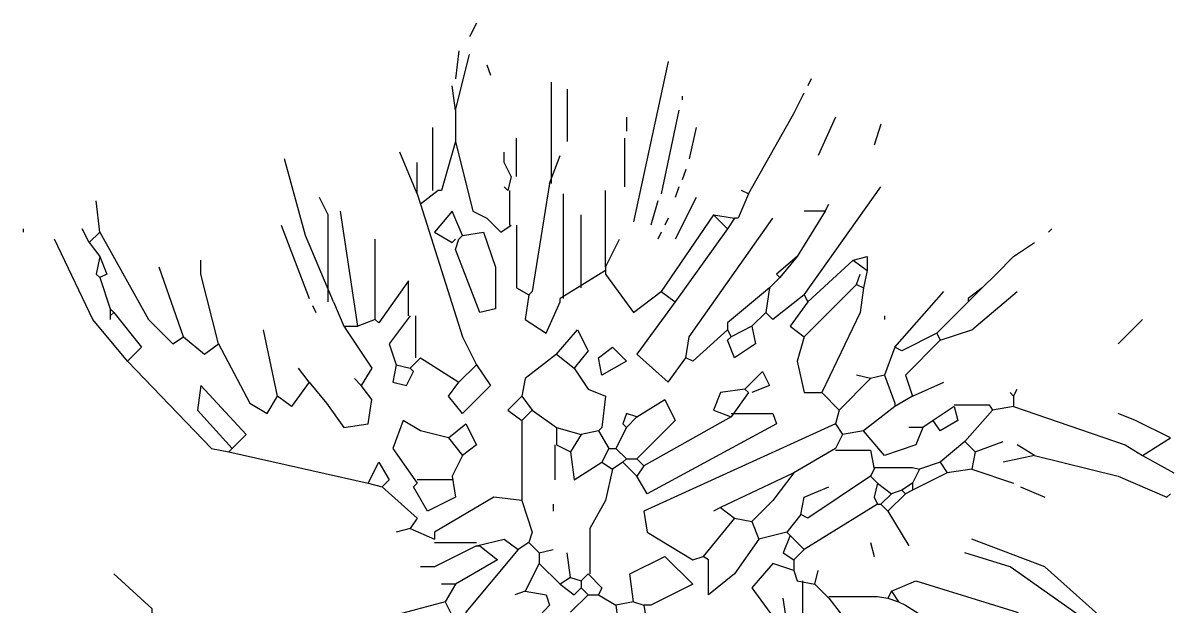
# Model space of a CAD drawing. Header units: inches. Extents: x 118 to 199, y 398 to 556.
# Drawn here: x 140.2 to 195.2, y 528.5 to 556.4 of the extents above; entities that cross this region are included whole.
import ezdxf

# ---------------------------------------------------------------- set-up
doc = ezdxf.new("R2010")
doc.units = ezdxf.units.IN
doc.header["$MEASUREMENT"] = 0
doc.layers.add('Standard', color=7, linetype='Continuous')

# ---------------------------------------------------------------- blocks, each defined once
blk = doc.blocks.new('A$C604E69D6')
at = {"layer": 'Standard', "color": 3, "linetype": 'Continuous'}
for points in [[(43.666, 158.499), (43.333, 157.834)], [(42.833, 157.167), (42.667, 155.833)], [(42.667, 154.333), (43.333, 156.999)], [(44.167, 156.5), (44.333, 156)], [(52.833, 156.667), (51.167, 149.001)], [(47.25, 150.833), (47.25, 155.667)], [(59.666, 155.833), (59.5, 155.499)], [(42.667, 154.333), (42.5, 155.499)], [(48, 155.333), (48, 152.834)], [(56.667, 150.333), (58.833, 154.167), (59.334, 155.167)], [(53.5, 155), (53.5, 154.834)], [(42.667, 154.333), (42.667, 152.834)], [(53.334, 154.333), (52.501, 150.333)], [(41.583, 150.5), (41.583, 153.5)], [(50.833, 153.999), (50.833, 153.332)], [(54.167, 153.5), (53.833, 152)], [(60.833, 153.999), (60, 152.167)], [(63, 153.667), (62.666, 152.667)], [(45.584, 151.166), (45.584, 153)], [(50.75, 153), (50.75, 150.667)], [(42.667, 152.834), (42, 150.5), (41.833, 150.5)], [(42.667, 152.834), (43.5, 149.499), (44.167, 149.167), (44.833, 148.5), (45.334, 148.833)], [(36.833, 145.166), (35.5, 148.334), (34.5, 152)], [(40.834, 150.333), (40.001, 152.333)], [(40.834, 150.333), (40.834, 151.833)], [(45.334, 151.166), (45, 151.833), (45, 152.333)], [(47.166, 150.833), (47.667, 152.167)], [(53.667, 151.5), (53.5, 150.999)], [(45.334, 151.166), (45.167, 150.5)], [(47.166, 150.833), (46.333, 145.666), (46.167, 145.5)], [(36.583, 145.166), (36.583, 149.333), (36.166, 150.166)], [(40.834, 150.333), (41, 149.834)], [(41.833, 150.5), (41, 149.834)], [(45.167, 150.5), (45, 150.667)], [(45.25, 150.5), (45.25, 148.833)], [(47.833, 145.334), (47.833, 150.333)], [(49.833, 146.834), (49.833, 150.5)], [(53.334, 150.667), (53.166, 150.166)], [(54.167, 150.166), (53.166, 148.166)], [(56.667, 150.333), (56.167, 149.167), (56, 149.167)], [(56.667, 150.333), (56.334, 150.5)], [(59.334, 145.5), (63, 150.667)], [(25.667, 148.5), (25.5, 150)], [(41, 149.834), (43.001, 143.5), (43.666, 142.166)], [(52.333, 150), (52, 148.833)], [(60.333, 149.499), (60.5, 149.834)], [(38, 144), (37.167, 149.499)], [(43.001, 148.334), (42.5, 149.499), (41.667, 148.5), (42.5, 148), (42.667, 148.166)], [(48.666, 145.833), (48.666, 149.333)], [(55, 149.333), (52.501, 145.666)], [(52.833, 149.167), (52.667, 148.833)], [(53.667, 142.5), (53.833, 143.5), (57.834, 149.167)], [(55, 149.333), (55.667, 148.666)], [(55, 149.333), (56, 149.167)], [(56, 149.167), (55.667, 148.666)], [(60.333, 149.499), (59, 147.333)], [(60.333, 149.499), (59.334, 149.499)], [(22, 148.666), (22, 148.5)], [(25.166, 148), (24.833, 148.666)], [(34.334, 148.833), (35.667, 145.334)], [(45.584, 148.833), (45.584, 145.833), (46.167, 145.5)], [(55.667, 148.666), (53.166, 145.166)], [(71.167, 148.666), (71, 148.5)], [(27, 142.334), (25.334, 144.333), (23.5, 148.166)], [(25.667, 148.5), (25.166, 148)], [(25.166, 148), (25.667, 147.333)], [(25.667, 148.5), (28, 144.333), (29.167, 143.167), (29.666, 143.5)], [(38.833, 144.333), (38.833, 148.166)], [(43.001, 148.334), (44, 148.5), (44.583, 146.834), (44.583, 144.833), (43.834, 144.667), (42.667, 147.667), (42.833, 148.166)], [(43.001, 148.334), (42.833, 148.166)], [(49.833, 146.834), (50.5, 148.166)], [(52.501, 148.5), (52.333, 148.166)], [(69.333, 147.333), (70.334, 148)], [(25.667, 147.333), (25.5, 146.5), (25.667, 146.333)], [(25.667, 147.333), (25.999, 146.5), (25.667, 146.333)], [(31.334, 143.167), (30.501, 146.5), (30.501, 147.166)], [(59, 147.333), (58, 146.5), (58.166, 146.333)], [(59, 147.333), (58.166, 146.333)], [(61.667, 147.166), (59.5, 145.166)], [(61.667, 147.166), (62.333, 147.333), (62.333, 146.666)], [(61.667, 147.166), (62.333, 146.666)], [(69.333, 147.333), (68.5, 146.5)], [(69.333, 147.333), (68.5, 146.5)], [(25.667, 146.333), (26.167, 144.833)], [(29.666, 143.5), (28.5, 146.834)], [(49.833, 146.666), (48.5, 145.833)], [(49.833, 146.834), (49.833, 146.666)], [(49.833, 146.666), (49.833, 146.5)], [(49.833, 146.5), (51.167, 144.667), (52.501, 145.666)], [(58.166, 146.333), (57.667, 145.833)], [(61.833, 145.999), (61.999, 146.5)], [(62.333, 146.666), (62.167, 145.833)], [(68.5, 146.5), (67.833, 145.833)], [(40.417, 144.499), (40.417, 146.167), (39, 144.167), (38.833, 144.333)], [(48.5, 145.833), (47.667, 145.334)], [(57.667, 145.833), (55.667, 144.167), (55.667, 143.834)], [(57.667, 145.833), (57.5, 144.667)], [(61.833, 145.999), (59.334, 143.5)], [(62.167, 145.833), (61.999, 144.667), (60.167, 140.832)], [(61.833, 145.999), (62.167, 145.833)], [(67.833, 145.833), (67.166, 145.334), (67.166, 145.166)], [(67.833, 145.833), (67.166, 145.166)], [(46.167, 145.5), (46, 144.333), (47, 143.666), (47.667, 145.166), (47.667, 145.334)], [(52.501, 145.666), (53.166, 145.166)], [(59.334, 145.5), (57.834, 144.333), (57.5, 144.667)], [(59.334, 145.5), (59.5, 145.166)], [(63.667, 142.999), (66, 145.666)], [(65.834, 143.333), (67.334, 143.834), (69.5, 145.666)], [(26.167, 144.833), (26.167, 144.499)], [(26.167, 144.833), (26.333, 144.667)], [(26.333, 144.667), (26.167, 144.499)], [(26.333, 144.667), (27.667, 142.999), (27, 142.334)], [(35.833, 145), (36, 144.667)], [(36.833, 145.166), (37.333, 144)], [(53.166, 145.166), (51.333, 142.667), (52.833, 141.333), (53.667, 142.5)], [(57.5, 144.667), (56.833, 144)], [(59.5, 145.166), (58.667, 144), (59.334, 143.5)], [(67.166, 145.166), (65.666, 143.666)], [(26.167, 144.499), (26.167, 144.333)], [(38.833, 144.333), (38, 144)], [(40.5, 144.499), (39.5, 143.167), (39.833, 142.166)], [(40.75, 144.499), (40.75, 142.5)], [(63.167, 144.499), (63.167, 144.333)], [(75.5, 144.333), (74.333, 143.167)], [(34.167, 140.666), (33.5, 143.834)], [(37.333, 144), (38, 144)], [(37.333, 144), (38.667, 142), (38.167, 141.167)], [(47.5, 142.667), (48.5, 143.834), (49, 142.833), (48.333, 142)], [(55.667, 143.834), (54.001, 142.334), (53.667, 142.5)], [(56.833, 144), (57, 143.167), (56, 142.5), (55.667, 143.333), (55.833, 143.5)], [(55.667, 143.834), (55.833, 143.5)], [(56.833, 144), (55.833, 143.5)], [(65.666, 143.666), (64, 142.833), (63.667, 142.999)], [(65.666, 143.666), (65.834, 143.333)], [(29.666, 143.5), (30.667, 142.667), (31.334, 143.167)], [(31.334, 143.167), (32.834, 140.334), (33.667, 139.833), (34.167, 140.666)], [(59.334, 143.5), (59, 142.334), (59.334, 140.832), (60.167, 140.832)], [(65.834, 143.333), (64.166, 141.667), (64.5, 140.666)], [(41, 142.5), (40.5, 142)], [(41, 142.5), (42.833, 141.333)], [(47.5, 142.667), (46, 141.499), (45.833, 140.666)], [(47.5, 142.667), (48.333, 142)], [(50.166, 142.999), (50.833, 142.334), (49.667, 141.667), (49.5, 142.5), (50.166, 142.999)], [(63.667, 142.999), (63.167, 141.667)], [(27, 142.334), (31, 138.167), (31.833, 138)], [(35.667, 141.333), (35.167, 142)], [(39.833, 142.166), (39.667, 141.333), (40.333, 141.167), (40.666, 141.833), (40.5, 142)], [(39.833, 142.166), (40.5, 142)], [(43.666, 142.166), (44.333, 141.167), (43.001, 139.833), (42.334, 140.666), (42.833, 141.333)], [(43.666, 142.166), (42.833, 141.333)], [(48.333, 142), (49, 141), (49.833, 140.666), (49.667, 139.166), (49.5, 139)], [(38.167, 141.167), (37.834, 141.499)], [(56.5, 141), (57.333, 141.833), (57.667, 141.167), (56.833, 140.832)], [(62.5, 141.499), (61, 139.999)], [(62.5, 141.499), (61.833, 141.667)], [(63.167, 141.667), (62.5, 141.499)], [(63.167, 141.667), (63.667, 140.334), (63.667, 140.167)], [(32, 138.167), (32.667, 138.834), (30.501, 141.167), (30.333, 139.999), (32, 138.167)], [(35.667, 141.333), (34.834, 140.167), (34.167, 140.666)], [(35.667, 141.333), (36.5, 140.334), (37.333, 139.166), (38.499, 139.333), (38.667, 140.5), (38.167, 141.167)], [(56.5, 141), (55.333, 140.832), (55, 139.999), (55.833, 139.667)], [(56.667, 140.832), (55.833, 139.667)], [(56.5, 141), (56.667, 140.832)], [(60.167, 140.832), (61, 139.999)], [(64.5, 140.666), (66, 141.333)], [(69.333, 140.666), (69.167, 140.832)], [(69.333, 140.666), (69.5, 141)], [(45.833, 140.666), (45.167, 139.999), (45.833, 139.5)], [(45.833, 140.666), (46.333, 139.999)], [(51.333, 139.667), (52.667, 140.5), (53.166, 139.5), (51.333, 137.666)], [(64.5, 140.666), (63.667, 140.167)], [(69.333, 140.666), (69.333, 140.167)], [(46.333, 139.999), (45.833, 139.5)], [(46.333, 139.999), (47.5, 139.166)], [(51.333, 139.667), (50.833, 139.833), (50.667, 139.333), (50.833, 139.166)], [(55.833, 139.833), (57.834, 139.833), (58, 139.333), (51.834, 136), (51.333, 136.833)], [(61, 139.999), (60.833, 139.333)], [(63.667, 140.167), (62.167, 139)], [(66.501, 140.167), (65.5, 139.5)], [(66.501, 140.167), (66.667, 139.5), (65.834, 139), (65.5, 139.5)], [(66.501, 140.25), (68.167, 140.25), (68.333, 139.999)], [(68.333, 139.999), (67, 138.499)], [(69.333, 140.167), (68.333, 139.999)], [(69.333, 140.167), (74.667, 138.333), (75.5, 137.833)], [(75.5, 137.833), (76.834, 138.666), (75.166, 139.5), (74.333, 139.833)], [(42.334, 138.666), (41, 139), (40.167, 139.5), (39.667, 138.167), (40.834, 136.501)], [(42.334, 138.666), (43.167, 139.333), (43.666, 138.333), (43.001, 137.833)], [(45.833, 139.5), (45.833, 135.666)], [(47.5, 139.166), (48.666, 138.834)], [(47.5, 139.166), (47.5, 138.333)], [(50.833, 139.166), (50.334, 138.167)], [(51.333, 139.667), (50.833, 139.166)], [(55.833, 139.667), (51.666, 137.334)], [(60.833, 139.333), (51.666, 135.167), (51.834, 134.166), (54.001, 132.834), (54.5, 133)], [(60.833, 139.333), (61.166, 138.834)], [(65.001, 139.166), (64.667, 138.333), (63.167, 137.833), (62.167, 139)], [(65.001, 139.166), (64.334, 139.166)], [(65.5, 139.5), (65.001, 139.166)], [(42.334, 138.666), (43.001, 137.833)], [(48.666, 138.834), (48.167, 138)], [(49.5, 139), (48.666, 138.834)], [(49.5, 139), (50, 138.167)], [(61.166, 138.834), (60.833, 138.167)], [(62.167, 139), (61.166, 138.834)], [(32, 138.167), (31.833, 138)], [(47.417, 138.333), (47.417, 136.667)], [(47.5, 138.333), (48.167, 138)], [(50, 138.167), (49.667, 137.5)], [(50, 138.167), (50.334, 138.167)], [(50.334, 138.167), (50.833, 137.666)], [(60.833, 138.167), (58.833, 136.999)], [(60.833, 138.083), (62.5, 138.083), (62.666, 137.166)], [(67, 138.499), (65.834, 137.5)], [(67, 138.499), (67.5, 138)], [(67.5, 138), (68.834, 138.499)], [(70.334, 137.833), (69.5, 138.333)], [(31.833, 138), (38.499, 136.501)], [(43.001, 137.833), (42.5, 136.833)], [(48.167, 138), (48.333, 136.667), (49.667, 137.5)], [(50.833, 137.666), (50.667, 137.5)], [(50.833, 137.666), (51.333, 137.666)], [(51.333, 137.666), (51.666, 137.334)], [(67.5, 138), (67.334, 137.166)], [(70.334, 137.833), (68.834, 137.5)], [(70.334, 137.833), (74.333, 136.833), (76.666, 135.834), (76.834, 136)], [(75.5, 137.833), (77, 136.999)], [(38.499, 136.501), (39, 137.5), (39.5, 136.667), (39.166, 136.333)], [(50.166, 137.166), (49.833, 135.666), (49.083, 134.334), (49.083, 132.167)], [(49.667, 137.5), (50.166, 137.166)], [(50.667, 137.5), (50.166, 137.166)], [(50.667, 137.5), (51.333, 136.833)], [(51.666, 137.334), (51.333, 136.833)], [(58.833, 136.999), (55.333, 135.333)], [(58.833, 136.999), (57.834, 135.666), (56.833, 134.666)], [(62.666, 137.166), (62.5, 136.833)], [(62.666, 137.25), (64.5, 137.25), (64.833, 137.166)], [(64.833, 137.166), (64.5, 136.501)], [(66.167, 136.999), (64.5, 136.166)], [(65.834, 137.5), (64.833, 137.166)], [(65.834, 137.5), (66.167, 136.999)], [(67.334, 137.166), (66.167, 136.999)], [(67.334, 137.166), (69.333, 136.501)], [(38.499, 136.501), (39.166, 136.333)], [(42.5, 136.833), (42.667, 135.834), (41.333, 135.167), (40.666, 136.333), (40.834, 136.501)], [(42.5, 136.667), (40.834, 136.667)], [(62.5, 136.833), (59.5, 134.833), (59.167, 135.001)], [(62.5, 136.833), (62.834, 136.501)], [(62.834, 136.501), (62.666, 135.834), (62.834, 135.5)], [(62.834, 136.501), (63.499, 136)], [(64.5, 136.501), (64, 136.166)], [(64.5, 136.501), (64.5, 136.333)], [(39.166, 136.333), (40.834, 134.833), (40.5, 134.334)], [(59.167, 135.001), (59.334, 135.834), (60.5, 136.333)], [(63.499, 136), (63, 135.5)], [(64.166, 136), (63.333, 135.167)], [(64, 136.166), (63.499, 136)], [(64, 136.166), (64.166, 136)], [(64.5, 136.166), (64.166, 136)], [(64.5, 136.333), (64.5, 136.166)], [(69.667, 136.333), (70.833, 135.834)], [(45.833, 135.666), (44.5, 135.834), (41.667, 134.166), (41.667, 133.833)], [(45.833, 135.666), (46.333, 134.166), (46.167, 133.667)], [(47.334, 135.5), (47.334, 135.167)], [(55.333, 135.333), (55, 135.167)], [(55.333, 135.333), (56, 134.833)], [(62.834, 135.5), (59.334, 133.333)], [(62.834, 135.5), (63, 135.5)], [(63, 135.5), (63.333, 135.167)], [(56, 134.833), (54.5, 133)], [(56, 134.833), (56.833, 134.666)], [(59.167, 135.001), (58.5, 134.166)], [(63.333, 135.167), (64.334, 133.499)], [(40.5, 134.334), (39.833, 134.166)], [(40.5, 134.334), (41.667, 133.833)], [(56.833, 134.666), (57.167, 133.833)], [(41.667, 133.667), (43.666, 133.667)], [(43.666, 133.499), (45, 133.833), (45.667, 133.333)], [(46.167, 133.667), (45.667, 133.333)], [(46.167, 133.667), (46.667, 133.166)], [(57.167, 133.833), (56, 132.167), (54.75, 131.166), (54.75, 132.834), (54.5, 133)], [(58.5, 134.166), (57.167, 133.833)], [(58.667, 134), (58.333, 133.166), (58.833, 132.834)], [(58.5, 134.166), (58.667, 134)], [(58.667, 134), (59.334, 133.333)], [(62.5, 133.667), (62.666, 133)], [(74, 129.666), (70.833, 132.5), (67.334, 133.833)], [(43.666, 133.499), (41.667, 132.5), (41, 132.5)], [(43.834, 133.499), (44.667, 132.834), (42.667, 131.667)], [(45.667, 133.333), (43.167, 130.333), (43.167, 130)], [(43.666, 133.499), (43.834, 133.499)], [(46.667, 133.166), (47.334, 133.333)], [(46.667, 133.166), (46.667, 132.666)], [(48.167, 131.999), (48, 133.166)], [(59.334, 133.333), (58.833, 132.834)], [(73.666, 129.333), (69.167, 132.5), (67, 133.166)], [(46.667, 132.666), (46, 131.334)], [(46.667, 132.666), (47.667, 131.667)], [(51.167, 130.833), (50.999, 132.167), (52.667, 133), (54.001, 131.667), (52, 130.667), (51.666, 130.667)], [(58.833, 132.333), (57.834, 132.666), (56.833, 131.5), (58.166, 129.666), (58.5, 129.834)], [(58.833, 132.834), (58.833, 132.333)], [(28, 127.167), (28.166, 128.332), (28.166, 130.499), (26.333, 132.167)], [(49, 132.167), (48.666, 131.833)], [(49, 132.167), (49.667, 131.5), (49.5, 131.166)], [(58.833, 132.333), (59, 131.833)], [(59.834, 131.667), (60, 132.333)], [(42.667, 131.667), (42, 131.667)], [(42.667, 131.667), (42.166, 130.833)], [(48.167, 131.999), (47.667, 131.667)], [(47.667, 131.667), (48.333, 131.166), (48.666, 131.5)], [(48.167, 131.999), (48.666, 131.833)], [(48.666, 131.833), (48.666, 131.5)], [(48.666, 131.5), (49, 131.166)], [(59, 131.833), (59.834, 131.667)], [(59.25, 131.833), (59.25, 129.666)], [(59.834, 131.667), (60.5, 131)], [(63.499, 131.334), (64.667, 131.833), (69.5, 130.333), (71.167, 129.167)], [(46, 131.334), (47, 131.166), (47.166, 130.667), (45.833, 129.25), (44, 129.25)], [(46, 131.334), (45.5, 131.166)], [(49, 131.166), (48.167, 130.333)], [(49, 131.166), (49.5, 131.166)], [(49.5, 131.166), (50.334, 130.667)], [(58.5, 129.834), (58.333, 131)], [(60.5, 131.084), (62.834, 131.084), (63.333, 131)], [(60.5, 131), (61.166, 130.167)], [(63.499, 131.334), (63.333, 131)], [(63.333, 131), (63.833, 130.833)], [(63.499, 131.334), (63.833, 130.833)], [(42.166, 130.833), (39.667, 130.167)], [(42.166, 130.833), (42.5, 130.167), (42.833, 130), (43.167, 130)], [(51.167, 130.833), (50.334, 130.667)], [(50.334, 130.667), (50.5, 129.333), (50.833, 128.999)], [(51.666, 130.667), (51.834, 129.666), (50.833, 128.999)], [(51.167, 130.833), (51.666, 130.667)], [(63.833, 130.833), (64.166, 130.667)], [(64.166, 130.667), (67.334, 128.667), (67.5, 128.667)]]:
    blk.add_lwpolyline(points, dxfattribs=at)
blk = doc.blocks.new('A$C444F6F81')
blk.add_blockref('A$C604E69D6', (0, 0))

msp = doc.modelspace()

# ---------------------------------------------------------------- block references
msp.add_blockref('A$C444F6F81', (118.161, 397.886))

doc.saveas('drawing.dxf')
